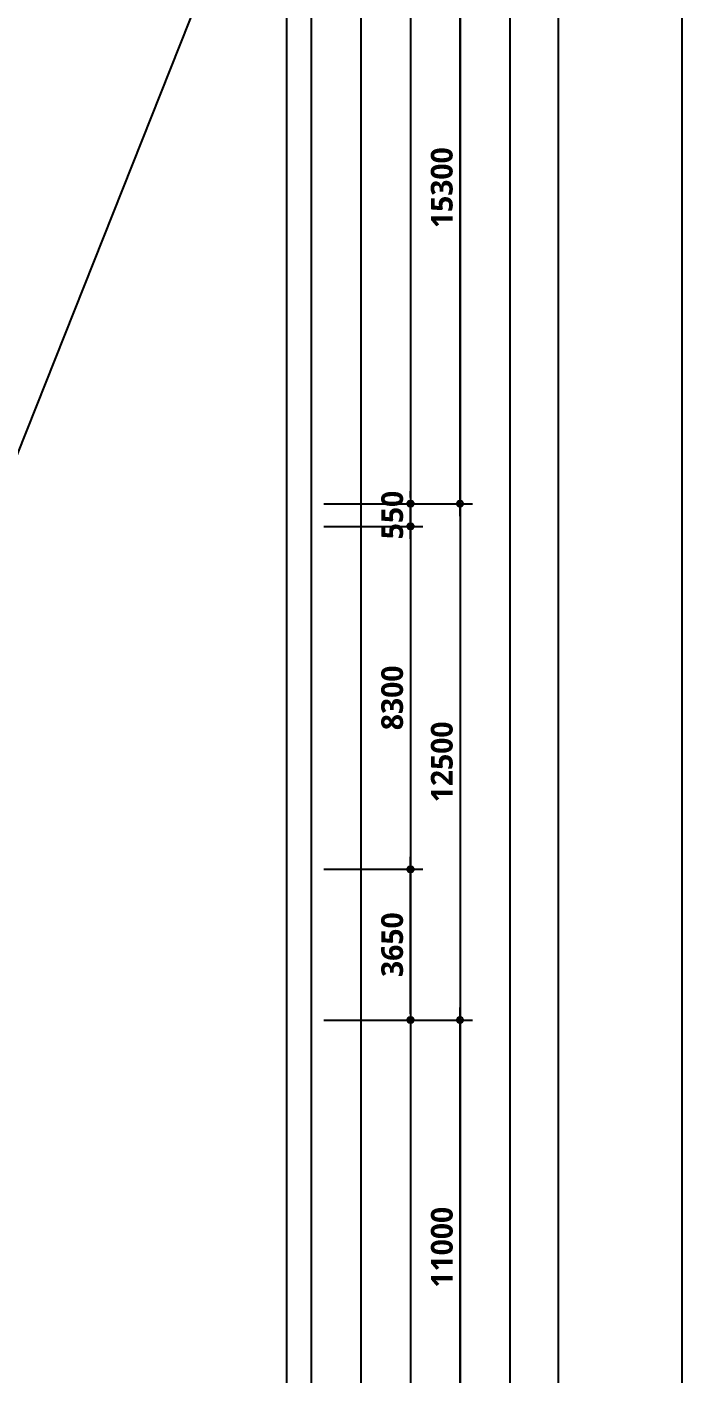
# Model space of a CAD drawing. Header units: millimetres. Extents: x -63924 to 190228206, y 0 to 456875599.
# Drawn here: x 162351 to 178200, y 315280 to 347892 of the extents above; entities that cross this region are included whole.
import ezdxf

# ---------------------------------------------------------------- set-up
doc = ezdxf.new("R2010")
doc.units = ezdxf.units.MM
doc.header["$LTSCALE"] = 150
doc.header["$MEASUREMENT"] = 0
doc.header["$PDSIZE"] = -10
doc.layers.get('0').update_dxf_attribs({"linetype": 'CONTINUOUS'})
doc.layers.get('Defpoints').update_dxf_attribs({"color": 153, "linetype": 'CONTINUOUS'})
doc.layers.add('A-ST-AXIS-DIM', color=7, linetype='CONTINUOUS')
for name, color, linetype, plot in [('Defpoint', 161, 'CONTINUOUS', False), ('G(그리드1)', 185, 'CONTINUOUS', False), ('G(그리드2)', 235, 'CONTINUOUS', False)]:
    doc.layers.add(name, color=color, linetype=linetype, plot=plot)
doc.styles.add('SH_대대리576', font='')
doc.styles.get('SH_대대리576').set_extended_font_data('NanumGothic', bold=True)
doc.dimstyles.new('SHP 300', dxfattribs={"dimscale": 150, "dimtxt": 3.5, "dimasz": 1, "dimexe": 2, "dimexo": 2, "dimgap": 1, "dimtad": 1, "dimdec": 0, "dimzin": 0, "dimdsep": 46, "dimtxsty": 'SH_대대리576', "dimblk": 'DIMDOT', "dimcen": 0.09, "dimclrt": 3, "dimadec": 0, "dimazin": 1, "dimtfac": 1, "dimtdec": 0, "dimtix": 1, "dimtmove": 2, "dimatfit": 0, "dimldrblk": 'DIMDOT', "dimfxl": 1, "dimtolj": 1, "dimtzin": 0, "dimarcsym": 0})

# ---------------------------------------------------------------- blocks, each defined once
blk = doc.blocks.new('DIMDOT')
at = {"color": 0}
blk.add_line((-2, 0), (2, 0), dxfattribs=at)
for radius in [0.5, 0.25]:
    blk.add_circle((0, 0), radius, dxfattribs=at)
blk = doc.blocks.new('*D826')
at = {"layer": 'A-ST-AXIS-DIM', "color": 0, "lineweight": -2, "transparency": 16777216}
for p, q in [((169530, 323850), (173130, 323850)), ((172830, 313000), (172830, 323700)), ((169530, 312850), (173130, 312850))]:
    blk.add_line(p, q, dxfattribs=at)
at = {"layer": 'Defpoints', "color": 0, "transparency": 16777216}
for p in [(169230, 323850), (172830, 323850), (169230, 312850)]:
    blk.add_point(p, dxfattribs=at)
at = {"layer": 'A-ST-AXIS-DIM', "color": 0, "linetype": 'ByBlock', "lineweight": -2, "transparency": 16777216, "xscale": 150, "yscale": 150, "zscale": 150}
for p, rotation in [((172830, 323850), 90), ((172830, 312850), 270)]:
    blk.add_blockref('DIMDOT', p, dxfattribs=dict(at, rotation=rotation))
at = {"layer": 'A-ST-AXIS-DIM', "color": 3, "transparency": 16777216, "insert": (172392, 318350), "char_height": 525, "attachment_point": 5, "rotation": 90, "style": 'SH_대대리576'}
blk.add_mtext('\\A1;11000', dxfattribs=at)
blk = doc.blocks.new('*D827')
at = {"layer": 'A-ST-AXIS-DIM', "color": 0, "lineweight": -2, "transparency": 16777216}
for p, q in [((169530, 336350), (173130, 336350)), ((172830, 336200), (172830, 324000)), ((169530, 323850), (173130, 323850))]:
    blk.add_line(p, q, dxfattribs=at)
at = {"layer": 'Defpoints', "color": 0, "transparency": 16777216}
for p in [(169230, 336350), (169230, 323850), (172830, 323850)]:
    blk.add_point(p, dxfattribs=at)
at = {"layer": 'A-ST-AXIS-DIM', "color": 0, "linetype": 'ByBlock', "lineweight": -2, "transparency": 16777216, "xscale": 150, "yscale": 150, "zscale": 150}
for p, rotation in [((172830, 336350), 90), ((172830, 323850), 270)]:
    blk.add_blockref('DIMDOT', p, dxfattribs=dict(at, rotation=rotation))
at = {"layer": 'A-ST-AXIS-DIM', "color": 3, "transparency": 16777216, "insert": (172391, 330100), "char_height": 525, "attachment_point": 5, "rotation": 90, "style": 'SH_대대리576'}
blk.add_mtext('\\A1;12500', dxfattribs=at)
blk = doc.blocks.new('*D828')
at = {"layer": 'A-ST-AXIS-DIM', "color": 0, "lineweight": -2, "transparency": 16777216}
for p, q in [((169530, 351650), (173130, 351650)), ((172830, 336500), (172830, 351500)), ((169530, 336350), (173130, 336350))]:
    blk.add_line(p, q, dxfattribs=at)
at = {"layer": 'Defpoints', "color": 0, "transparency": 16777216}
for p in [(169230, 351650), (172830, 351650), (169230, 336350)]:
    blk.add_point(p, dxfattribs=at)
at = {"layer": 'A-ST-AXIS-DIM', "color": 0, "linetype": 'ByBlock', "lineweight": -2, "transparency": 16777216, "xscale": 150, "yscale": 150, "zscale": 150}
for p, rotation in [((172830, 351650), 90), ((172830, 336350), 270)]:
    blk.add_blockref('DIMDOT', p, dxfattribs=dict(at, rotation=rotation))
at = {"layer": 'A-ST-AXIS-DIM', "color": 3, "transparency": 16777216, "insert": (172390, 344000), "char_height": 525, "attachment_point": 5, "rotation": 90, "style": 'SH_대대리576'}
blk.add_mtext('\\A1;15300', dxfattribs=at)
blk = doc.blocks.new('*D830')
at = {"layer": 'A-ST-AXIS-DIM', "color": 0, "lineweight": -2, "transparency": 16777216}
for p, q in [((169530, 335800), (171930, 335800)), ((171630, 335650), (171630, 327650)), ((169530, 327500), (171930, 327500))]:
    blk.add_line(p, q, dxfattribs=at)
at = {"layer": 'Defpoints', "color": 0, "transparency": 16777216}
for p in [(169230, 335800), (169230, 327500), (171630, 327500)]:
    blk.add_point(p, dxfattribs=at)
at = {"layer": 'A-ST-AXIS-DIM', "color": 0, "linetype": 'ByBlock', "lineweight": -2, "transparency": 16777216, "xscale": 150, "yscale": 150, "zscale": 150}
for p, rotation in [((171630, 335800), 90), ((171630, 327500), 270)]:
    blk.add_blockref('DIMDOT', p, dxfattribs=dict(at, rotation=rotation))
at = {"layer": 'A-ST-AXIS-DIM', "color": 3, "transparency": 16777216, "insert": (171190, 331650), "char_height": 525, "attachment_point": 5, "rotation": 90, "style": 'SH_대대리576'}
blk.add_mtext('\\A1;8300', dxfattribs=at)
blk = doc.blocks.new('*D831')
at = {"layer": 'A-ST-AXIS-DIM', "color": 0, "lineweight": -2, "transparency": 16777216}
for p, q in [((169530, 327500), (171930, 327500)), ((171630, 324000), (171630, 327350)), ((169530, 323850), (171930, 323850))]:
    blk.add_line(p, q, dxfattribs=at)
at = {"layer": 'Defpoints', "color": 0, "transparency": 16777216}
for p in [(169230, 327500), (171630, 327500), (169230, 323850)]:
    blk.add_point(p, dxfattribs=at)
at = {"layer": 'A-ST-AXIS-DIM', "color": 0, "linetype": 'ByBlock', "lineweight": -2, "transparency": 16777216, "xscale": 150, "yscale": 150, "zscale": 150}
for p, rotation in [((171630, 327500), 90), ((171630, 323850), 270)]:
    blk.add_blockref('DIMDOT', p, dxfattribs=dict(at, rotation=rotation))
at = {"layer": 'A-ST-AXIS-DIM', "color": 3, "transparency": 16777216, "insert": (171190, 325675), "char_height": 525, "attachment_point": 5, "rotation": 90, "style": 'SH_대대리576'}
blk.add_mtext('\\A1;3650', dxfattribs=at)
blk = doc.blocks.new('*D832')
at = {"layer": 'A-ST-AXIS-DIM', "color": 0, "lineweight": -2, "transparency": 16777216}
for p, q in [((171630, 336500), (171630, 336650)), ((169530, 336350), (171930, 336350)), ((171630, 335800), (171630, 336350)), ((169530, 335800), (171930, 335800)), ((171630, 335650), (171630, 335500))]:
    blk.add_line(p, q, dxfattribs=at)
at = {"layer": 'Defpoints', "color": 0, "transparency": 16777216}
for p in [(169230, 336350), (171630, 336350), (169230, 335800)]:
    blk.add_point(p, dxfattribs=at)
at = {"layer": 'A-ST-AXIS-DIM', "color": 0, "linetype": 'ByBlock', "lineweight": -2, "transparency": 16777216, "xscale": 150, "yscale": 150, "zscale": 150}
for p, rotation in [((171630, 336350), 270), ((171630, 335800), 90)]:
    blk.add_blockref('DIMDOT', p, dxfattribs=dict(at, rotation=rotation))
at = {"layer": 'A-ST-AXIS-DIM', "color": 3, "transparency": 16777216, "insert": (171191, 336075), "char_height": 525, "attachment_point": 5, "rotation": 90, "style": 'SH_대대리576'}
blk.add_mtext('\\A1;550', dxfattribs=at)

msp = doc.modelspace()

# ---------------------------------------------------------------- linework, layer by layer
at = {"layer": 'Defpoint'}
msp.add_line((178200, 378000), (161630, 336350), dxfattribs=at)
for points in [[(89100, 252000), (178200, 252000), (178200, 378000), (89100, 378000)], [(92100, 375000), (175200, 375000), (175200, 268500), (92100, 268500)]]:
    msp.add_lwpolyline(points, close=True, dxfattribs=at)
at = {"layer": 'G(그리드1)'}
for points in [[(174030, 270550), (95830, 270550), (95830, 371950), (174030, 371950)], [(172830, 272750), (97030, 272750), (97030, 370750), (172830, 370750)], [(171630, 273950), (98230, 273950), (98230, 369550), (171630, 369550)], [(170430, 275150), (99430, 275150), (99430, 368350), (170430, 368350)], [(169230, 276350), (100630, 276350), (100630, 367150), (169230, 367150)]]:
    msp.add_lwpolyline(points, close=True, dxfattribs=at)
at = {"layer": 'G(그리드2)'}
msp.add_lwpolyline([(168630, 276950), (101230, 276950), (101230, 366550), (168630, 366550)], close=True, dxfattribs=at)

# ---------------------------------------------------------------- dimensions: what is measured, and where the dimension line sits
at = {"layer": 'A-ST-AXIS-DIM'}
for base, p1, p2, angle, picture, middle in [((172830, 351650), (169230, 336350), (169230, 351650), 270, '*D828', (172390.3, 344000)), ((171630, 336350), (169230, 335800), (169230, 336350), 270, '*D832', (171191.4, 336075)), ((172830, 323850), (169230, 336350), (169230, 323850), 90, '*D827', (172390.7, 330100)), ((171630, 327500), (169230, 335800), (169230, 327500), 90, '*D830', (171190.3, 331650)), ((171630, 327500), (169230, 323850), (169230, 327500), 270, '*D831', (171190.3, 325675)), ((172830, 323850), (169230, 312850), (169230, 323850), 270, '*D826', (172392.1, 318350))]:
    dim = msp.add_linear_dim(base=base, p1=p1, p2=p2, angle=angle, dimstyle='SHP 300', override={"dimtxsty": 'SH_대대리576', "dimldrblk": 'DIMDOT'}, dxfattribs=at)
    dim.commit()
    dim.dimension.update_dxf_attribs({"geometry": picture, "text_midpoint": middle})

doc.saveas('drawing.dxf')
